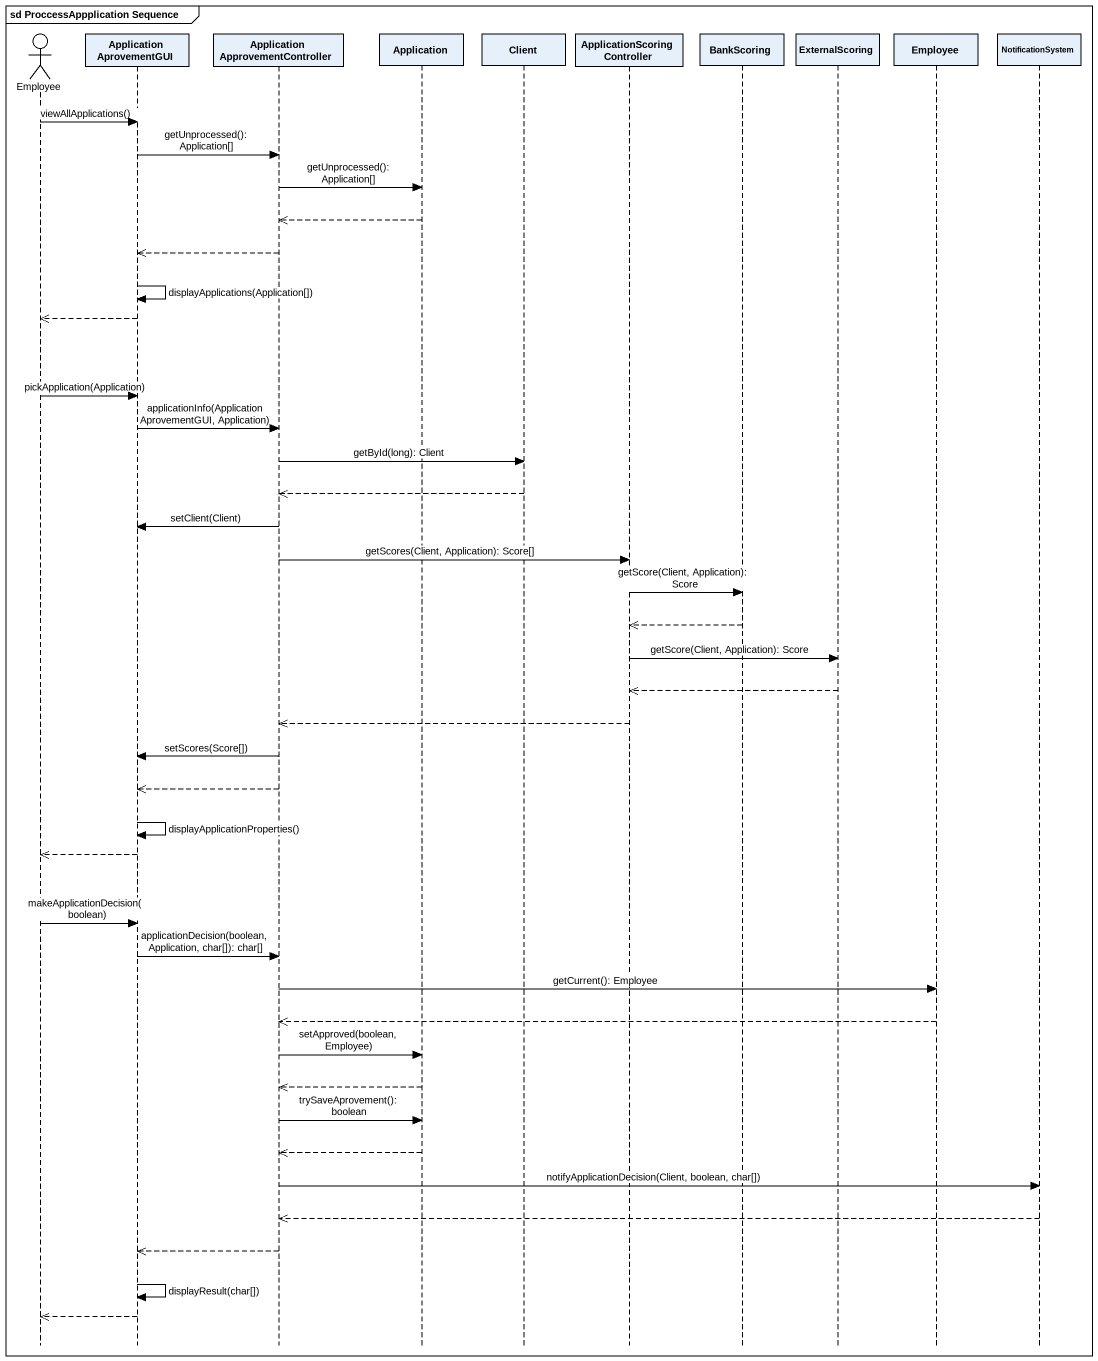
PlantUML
@startuml
mainframe sd ProccessAppplication Sequence
hide footbox
actor Employee
participant ApplicationAprovementGUI
participant "ApplicationApprovementController" as ApplicationApprovementContro
participant Application
participant Client
participant ApplicationScoringController
participant BankScoring
participant ExternalScoring
participant "Employee" as Employee_2
participant NotificationSystem

Employee -> ApplicationAprovementGUI : viewAllApplications()
ApplicationAprovementGUI -> ApplicationApprovementContro : getUnprocessed(): Application[]
ApplicationApprovementContro -> Application : getUnprocessed(): Application[]
Application -->> ApplicationApprovementContro
ApplicationApprovementContro -->> ApplicationAprovementGUI
ApplicationAprovementGUI -> ApplicationAprovementGUI : displayApplications(Application[])
ApplicationAprovementGUI -->> Employee
Employee -> ApplicationAprovementGUI : pickApplication(Application)
ApplicationAprovementGUI -> ApplicationApprovementContro : applicationInfo(ApplicationAprovementGUI, Application)
ApplicationApprovementContro -> Client : getById(long): Client
Client -->> ApplicationApprovementContro
ApplicationApprovementContro -> ApplicationAprovementGUI : setClient(Client)
ApplicationApprovementContro -> ApplicationScoringController : getScores(Client, Application): Score[]
ApplicationScoringController -> BankScoring : getScore(Client, Application): Score
BankScoring -->> ApplicationScoringController
ApplicationScoringController -> ExternalScoring : getScore(Client, Application): Score
ExternalScoring -->> ApplicationScoringController
ApplicationScoringController -->> ApplicationApprovementContro
ApplicationApprovementContro -> ApplicationAprovementGUI : setScores(Score[])
ApplicationApprovementContro -->> ApplicationAprovementGUI
ApplicationAprovementGUI -> ApplicationAprovementGUI : displayApplicationProperties()
ApplicationAprovementGUI -->> Employee
Employee -> ApplicationAprovementGUI : makeApplicationDecision(boolean)
ApplicationAprovementGUI -> ApplicationApprovementContro : applicationDecision(boolean, Application, char[]): char[]
ApplicationApprovementContro -> Employee_2 : getCurrent(): Employee
Employee_2 -->> ApplicationApprovementContro
ApplicationApprovementContro -> Application : setApproved(boolean, Employee)
Application -->> ApplicationApprovementContro
ApplicationApprovementContro -> Application : trySaveAprovement(): boolean
Application -->> ApplicationApprovementContro
ApplicationApprovementContro -> NotificationSystem : notifyApplicationDecision(Client, boolean, char[])
NotificationSystem -->> ApplicationApprovementContro
ApplicationApprovementContro -->> ApplicationAprovementGUI
ApplicationAprovementGUI -> ApplicationAprovementGUI : displayResult(char[])
ApplicationAprovementGUI -->> Employee
@enduml
